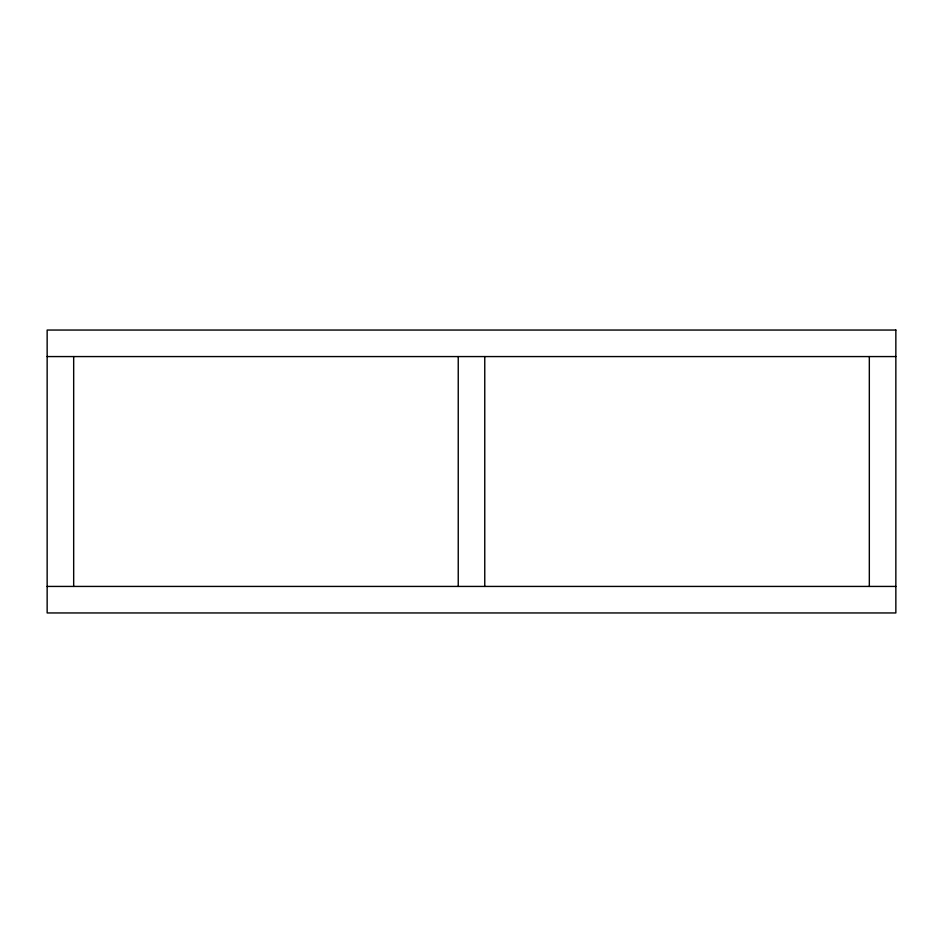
<?xml version="1.0" encoding="UTF-8"?>
<svg xmlns="http://www.w3.org/2000/svg" width="943" height="943" viewBox="0 0 943 943"><rect width="100%" height="100%" fill="white"/><g stroke="black" fill="none" stroke-linecap="round" stroke-linejoin="round"><path stroke-width="1.41" d="M47.15 356.572L895.85 356.572M47.15 586.428L895.85 586.428M869.328 356.572L869.328 586.428M484.761 356.572L484.761 586.428M458.239 356.572L458.239 586.428M73.672 356.572L73.672 586.428M895.85 330.05L47.15 330.05L47.15 612.95L895.85 612.95L895.85 330.05"/></g></svg>
